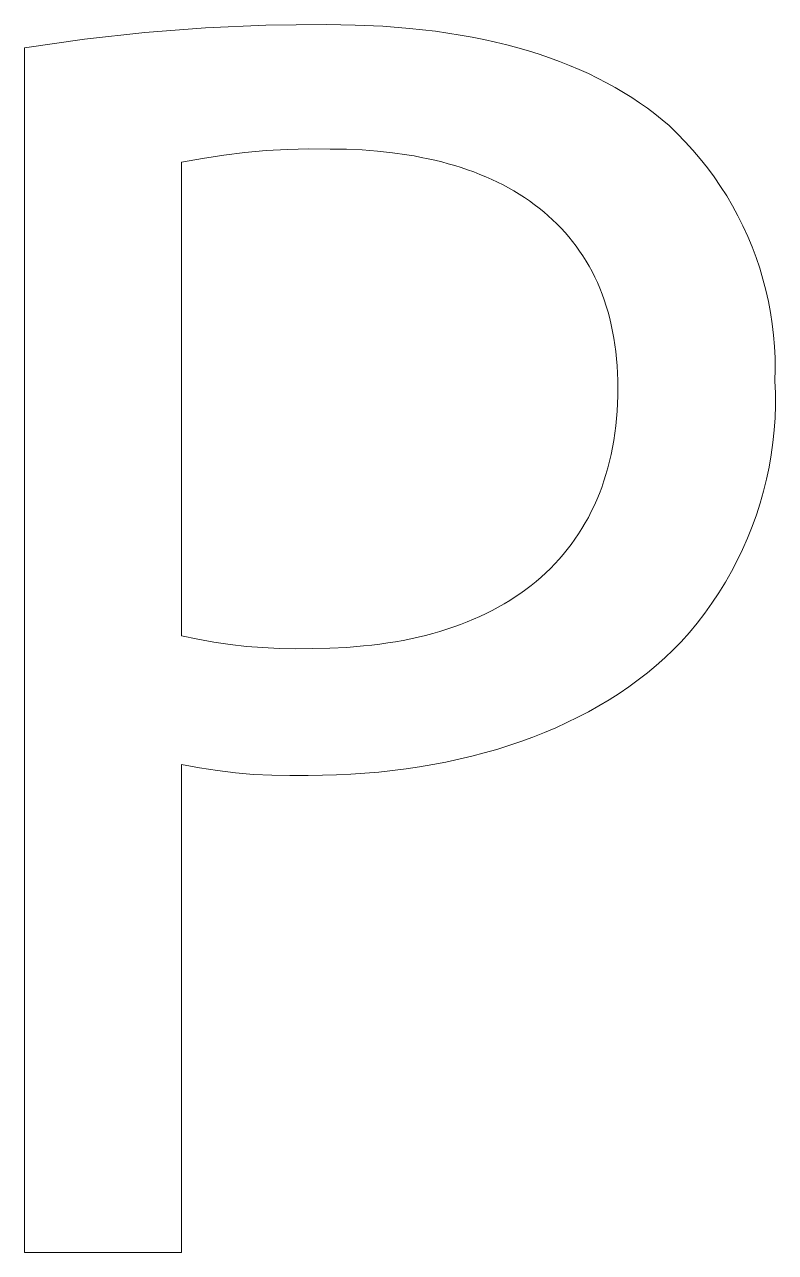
# Model space of a CAD drawing. Header units: millimetres. Extents: x 1287 to 5317, y -239 to 2577.
# Drawn here: x 4034.59 to 4051.33, y -171.59 to -144.2 of the extents above; entities that cross this region are included whole.
import ezdxf

# ---------------------------------------------------------------- set-up
doc = ezdxf.new("R2010")
doc.units = ezdxf.units.MM
doc.header["$MEASUREMENT"] = 0
doc.layers.add('Domyślny', color=7, linetype='Continuous', true_color=0x000000)

msp = doc.modelspace()

# ---------------------------------------------------------------- linework, layer by layer
at = {"layer": 'Domyślny', "color": 18, "lineweight": 15, "true_color": 0x000000}
for p, q in [((4037.272, -144.381), (4038.621, -144.276)), ((4038.621, -144.276), (4039.973, -144.217)), ((4039.973, -144.217), (4041.326, -144.202)), ((4041.326, -144.202), (4041.964, -144.212)), ((4041.964, -144.212), (4042.581, -144.24)), ((4042.581, -144.24), (4043.176, -144.287)), ((4043.176, -144.287), (4043.466, -144.317)), ((4043.466, -144.317), (4043.75, -144.352)), ((4043.75, -144.352), (4044.028, -144.392)), ((4034.589, -144.725), (4035.928, -144.531)), ((4035.928, -144.531), (4037.272, -144.381)), ((4044.028, -144.392), (4044.302, -144.436)), ((4044.302, -144.436), (4044.569, -144.484)), ((4044.569, -144.484), (4044.832, -144.537)), ((4044.832, -144.537), (4045.089, -144.594)), ((4045.089, -144.594), (4045.341, -144.655)), ((4034.589, -171.593), (4034.589, -144.725)), ((4045.341, -144.655), (4045.587, -144.721)), ((4045.587, -144.721), (4045.829, -144.791)), ((4045.829, -144.791), (4046.064, -144.865)), ((4046.064, -144.865), (4046.295, -144.943)), ((4046.295, -144.943), (4046.52, -145.026)), ((4046.52, -145.026), (4046.74, -145.112)), ((4046.74, -145.112), (4046.954, -145.203)), ((4046.954, -145.203), (4047.163, -145.297)), ((4047.163, -145.297), (4047.367, -145.396)), ((4047.367, -145.396), (4047.565, -145.499)), ((4047.565, -145.499), (4047.758, -145.605)), ((4047.758, -145.605), (4047.946, -145.715)), ((4047.946, -145.715), (4048.129, -145.83)), ((4048.129, -145.83), (4048.306, -145.948)), ((4048.306, -145.948), (4048.478, -146.069)), ((4048.478, -146.069), (4048.645, -146.195)), ((4048.645, -146.195), (4048.806, -146.324)), ((4048.806, -146.324), (4048.962, -146.457)), ((4048.962, -146.457), (4049.146, -146.633)), ((4049.146, -146.633), (4049.323, -146.815)), ((4049.323, -146.815), (4049.494, -147.003)), ((4039.504, -147.056), (4039.031, -147.114)), ((4039.978, -147.014), (4039.504, -147.056)), ((4040.454, -146.987), (4039.978, -147.014)), ((4040.93, -146.976), (4040.454, -146.987)), ((4041.406, -146.98), (4040.93, -146.976)), ((4041.765, -146.985), (4041.406, -146.98)), ((4042.115, -147), (4041.765, -146.985)), ((4042.458, -147.026), (4042.115, -147)), ((4042.792, -147.062), (4042.458, -147.026)), ((4043.117, -147.107), (4042.792, -147.062)), ((4049.494, -147.003), (4049.659, -147.197)), ((4038.56, -147.187), (4038.092, -147.275)), ((4038.092, -147.275), (4038.092, -157.837)), ((4039.031, -147.114), (4038.56, -147.187)), ((4043.277, -147.134), (4043.117, -147.107)), ((4043.434, -147.164), (4043.277, -147.134)), ((4043.589, -147.196), (4043.434, -147.164)), ((4043.741, -147.23), (4043.589, -147.196)), ((4043.892, -147.267), (4043.741, -147.23)), ((4044.039, -147.307), (4043.892, -147.267)), ((4044.185, -147.349), (4044.039, -147.307)), ((4044.328, -147.394), (4044.185, -147.349)), ((4049.659, -147.197), (4049.816, -147.396)), ((4044.469, -147.441), (4044.328, -147.394)), ((4044.607, -147.491), (4044.469, -147.441)), ((4044.743, -147.544), (4044.607, -147.491)), ((4044.876, -147.599), (4044.743, -147.544)), ((4045.007, -147.657), (4044.876, -147.599)), ((4049.816, -147.396), (4049.967, -147.601)), ((4049.967, -147.601), (4050.111, -147.811)), ((4045.135, -147.718), (4045.007, -147.657)), ((4045.26, -147.781), (4045.135, -147.718)), ((4045.383, -147.846), (4045.26, -147.781)), ((4045.503, -147.915), (4045.383, -147.846)), ((4050.111, -147.811), (4050.247, -148.025)), ((4045.621, -147.985), (4045.503, -147.915)), ((4045.736, -148.059), (4045.621, -147.985)), ((4045.848, -148.135), (4045.736, -148.059)), ((4045.957, -148.214), (4045.848, -148.135)), ((4050.247, -148.025), (4050.376, -148.244)), ((4046.063, -148.295), (4045.957, -148.214)), ((4046.167, -148.379), (4046.063, -148.295)), ((4046.268, -148.466), (4046.167, -148.379)), ((4050.376, -148.244), (4050.497, -148.468)), ((4046.366, -148.555), (4046.268, -148.466)), ((4046.461, -148.647), (4046.366, -148.555)), ((4046.553, -148.742), (4046.461, -148.647)), ((4050.497, -148.468), (4050.61, -148.695)), ((4050.61, -148.695), (4050.716, -148.927)), ((4046.642, -148.839), (4046.553, -148.742)), ((4046.728, -148.939), (4046.642, -148.839)), ((4046.811, -149.042), (4046.728, -148.939)), ((4050.716, -148.927), (4050.813, -149.161)), ((4046.891, -149.147), (4046.811, -149.042)), ((4046.968, -149.255), (4046.891, -149.147)), ((4047.042, -149.365), (4046.968, -149.255)), ((4050.813, -149.161), (4050.902, -149.399)), ((4047.112, -149.479), (4047.042, -149.365)), ((4047.18, -149.594), (4047.112, -149.479)), ((4050.902, -149.399), (4050.983, -149.64)), ((4047.244, -149.713), (4047.18, -149.594)), ((4047.305, -149.834), (4047.244, -149.713)), ((4050.983, -149.64), (4051.056, -149.884)), ((4047.363, -149.958), (4047.305, -149.834)), ((4047.417, -150.085), (4047.363, -149.958)), ((4047.468, -150.214), (4047.417, -150.085)), ((4051.056, -149.884), (4051.12, -150.13)), ((4047.516, -150.346), (4047.468, -150.214)), ((4047.561, -150.481), (4047.516, -150.346)), ((4051.12, -150.13), (4051.176, -150.378)), ((4051.176, -150.378), (4051.223, -150.628)), ((4047.602, -150.618), (4047.561, -150.481)), ((4047.639, -150.758), (4047.602, -150.618)), ((4051.223, -150.628), (4051.262, -150.879)), ((4047.674, -150.901), (4047.639, -150.758)), ((4047.704, -151.047), (4047.674, -150.901)), ((4051.262, -150.879), (4051.292, -151.131)), ((4047.732, -151.195), (4047.704, -151.047)), ((4047.755, -151.346), (4047.732, -151.195)), ((4051.292, -151.131), (4051.313, -151.385)), ((4047.775, -151.499), (4047.755, -151.346)), ((4051.313, -151.385), (4051.326, -151.639)), ((4047.792, -151.656), (4047.775, -151.499)), ((4047.805, -151.815), (4047.792, -151.656)), ((4051.326, -151.639), (4051.329, -151.893)), ((4047.814, -151.976), (4047.805, -151.815)), ((4047.82, -152.141), (4047.814, -151.976)), ((4051.329, -151.893), (4051.324, -152.147)), ((4047.822, -152.308), (4047.82, -152.141)), ((4051.324, -152.147), (4051.334, -152.423)), ((4047.814, -152.655), (4047.82, -152.483)), ((4047.82, -152.483), (4047.822, -152.308)), ((4051.334, -152.423), (4051.334, -152.699)), ((4047.791, -152.993), (4047.805, -152.825)), ((4047.805, -152.825), (4047.814, -152.655)), ((4051.334, -152.699), (4051.325, -152.976)), ((4047.775, -153.157), (4047.791, -152.993)), ((4051.325, -152.976), (4051.306, -153.251)), ((4047.73, -153.479), (4047.754, -153.32)), ((4047.754, -153.32), (4047.775, -153.157)), ((4051.306, -153.251), (4051.277, -153.526)), ((4047.67, -153.791), (4047.702, -153.637)), ((4047.702, -153.637), (4047.73, -153.479)), ((4051.277, -153.526), (4051.239, -153.8)), ((4047.635, -153.943), (4047.67, -153.791)), ((4051.239, -153.8), (4051.192, -154.072)), ((4047.555, -154.24), (4047.597, -154.093)), ((4047.597, -154.093), (4047.635, -153.943)), ((4051.192, -154.072), (4051.135, -154.342)), ((4047.46, -154.526), (4047.509, -154.384)), ((4047.509, -154.384), (4047.555, -154.24)), ((4051.135, -154.342), (4051.069, -154.611)), ((4047.351, -154.801), (4047.407, -154.665)), ((4047.407, -154.665), (4047.46, -154.526)), ((4051.069, -154.611), (4050.994, -154.877)), ((4047.228, -155.066), (4047.291, -154.935)), ((4047.291, -154.935), (4047.351, -154.801)), ((4050.994, -154.877), (4050.909, -155.14)), ((4047.092, -155.321), (4047.162, -155.195)), ((4047.162, -155.195), (4047.228, -155.066)), ((4050.909, -155.14), (4050.816, -155.4)), ((4046.862, -155.683), (4046.942, -155.565)), ((4046.942, -155.565), (4047.019, -155.444)), ((4047.019, -155.444), (4047.092, -155.321)), ((4050.816, -155.4), (4050.713, -155.656)), ((4046.693, -155.911), (4046.779, -155.798)), ((4046.779, -155.798), (4046.862, -155.683)), ((4050.713, -155.656), (4050.602, -155.909)), ((4046.414, -156.232), (4046.51, -156.128)), ((4046.51, -156.128), (4046.603, -156.021)), ((4046.603, -156.021), (4046.693, -155.911)), ((4050.602, -155.909), (4050.482, -156.158)), ((4046.212, -156.433), (4046.315, -156.334)), ((4046.315, -156.334), (4046.414, -156.232)), ((4050.354, -156.403), (4050.217, -156.643)), ((4050.482, -156.158), (4050.354, -156.403)), ((4045.886, -156.714), (4045.998, -156.623)), ((4045.998, -156.623), (4046.107, -156.529)), ((4046.107, -156.529), (4046.212, -156.433)), ((4050.217, -156.643), (4050.072, -156.878)), ((4045.532, -156.969), (4045.653, -156.887)), ((4045.653, -156.887), (4045.771, -156.802)), ((4045.771, -156.802), (4045.886, -156.714)), ((4050.072, -156.878), (4049.919, -157.108)), ((4045.019, -157.271), (4045.152, -157.2)), ((4045.152, -157.2), (4045.282, -157.126)), ((4045.282, -157.126), (4045.409, -157.049)), ((4045.409, -157.049), (4045.532, -156.969)), ((4049.919, -157.108), (4049.758, -157.333)), ((4044.458, -157.528), (4044.603, -157.468)), ((4044.603, -157.468), (4044.744, -157.405)), ((4044.744, -157.405), (4044.883, -157.34)), ((4044.883, -157.34), (4045.019, -157.271)), ((4049.758, -157.333), (4049.59, -157.552)), ((4043.694, -157.785), (4043.853, -157.74)), ((4043.853, -157.74), (4044.008, -157.691)), ((4044.008, -157.691), (4044.161, -157.64)), ((4044.161, -157.64), (4044.311, -157.585)), ((4044.311, -157.585), (4044.458, -157.528)), ((4049.414, -157.765), (4049.231, -157.972)), ((4049.59, -157.552), (4049.414, -157.765)), ((4038.092, -157.837), (4038.45, -157.914)), ((4038.45, -157.914), (4038.811, -157.979)), ((4038.811, -157.979), (4039.174, -158.032)), ((4039.174, -158.032), (4039.539, -158.073)), ((4042.149, -158.065), (4042.331, -158.046)), ((4042.331, -158.046), (4042.511, -158.024)), ((4042.511, -158.024), (4042.688, -157.998)), ((4042.688, -157.998), (4042.862, -157.97)), ((4042.862, -157.97), (4043.034, -157.939)), ((4043.034, -157.939), (4043.203, -157.905)), ((4043.203, -157.905), (4043.369, -157.868)), ((4043.369, -157.868), (4043.533, -157.828)), ((4043.533, -157.828), (4043.694, -157.785)), ((4049.231, -157.972), (4049.052, -158.153)), ((4039.539, -158.073), (4039.904, -158.102)), ((4039.904, -158.102), (4040.27, -158.12)), ((4040.27, -158.12), (4040.637, -158.125)), ((4040.637, -158.125), (4041.004, -158.119)), ((4041.004, -158.119), (4041.395, -158.113)), ((4041.395, -158.113), (4041.777, -158.095)), ((4041.777, -158.095), (4042.149, -158.065)), ((4049.052, -158.153), (4048.868, -158.328)), ((4048.676, -158.498), (4048.478, -158.662)), ((4048.868, -158.328), (4048.676, -158.498)), ((4048.275, -158.821), (4048.064, -158.974)), ((4048.478, -158.662), (4048.275, -158.821)), ((4047.849, -159.122), (4047.627, -159.264)), ((4048.064, -158.974), (4047.849, -159.122)), ((4047.399, -159.4), (4047.166, -159.531)), ((4047.627, -159.264), (4047.399, -159.4)), ((4046.928, -159.656), (4046.684, -159.775)), ((4047.166, -159.531), (4046.928, -159.656)), ((4046.435, -159.889), (4046.181, -159.997)), ((4046.684, -159.775), (4046.435, -159.889)), ((4045.659, -160.196), (4045.391, -160.287)), ((4045.923, -160.099), (4045.659, -160.196)), ((4046.181, -159.997), (4045.923, -160.099)), ((4044.842, -160.451), (4044.561, -160.525)), ((4045.119, -160.372), (4044.842, -160.451)), ((4045.391, -160.287), (4045.119, -160.372)), ((4038.49, -160.784), (4038.092, -160.709)), ((4038.092, -160.709), (4038.092, -171.593)), ((4038.89, -160.846), (4038.49, -160.784)), ((4043.397, -160.761), (4043.097, -160.805)), ((4043.694, -160.711), (4043.397, -160.761)), ((4043.986, -160.655), (4043.694, -160.711)), ((4044.275, -160.593), (4043.986, -160.655)), ((4044.561, -160.525), (4044.275, -160.593)), ((4039.292, -160.894), (4038.89, -160.846)), ((4039.696, -160.928), (4039.292, -160.894)), ((4040.1, -160.949), (4039.696, -160.928)), ((4040.505, -160.957), (4040.1, -160.949)), ((4040.91, -160.951), (4040.505, -160.957)), ((4041.231, -160.948), (4040.91, -160.951)), ((4041.549, -160.939), (4041.231, -160.948)), ((4041.865, -160.924), (4041.549, -160.939)), ((4042.177, -160.903), (4041.865, -160.924)), ((4042.487, -160.877), (4042.177, -160.903)), ((4042.794, -160.844), (4042.487, -160.877)), ((4043.097, -160.805), (4042.794, -160.844)), ((4038.092, -171.593), (4034.589, -171.593))]:
    msp.add_line(p, q, dxfattribs=at)

doc.saveas('drawing.dxf')
